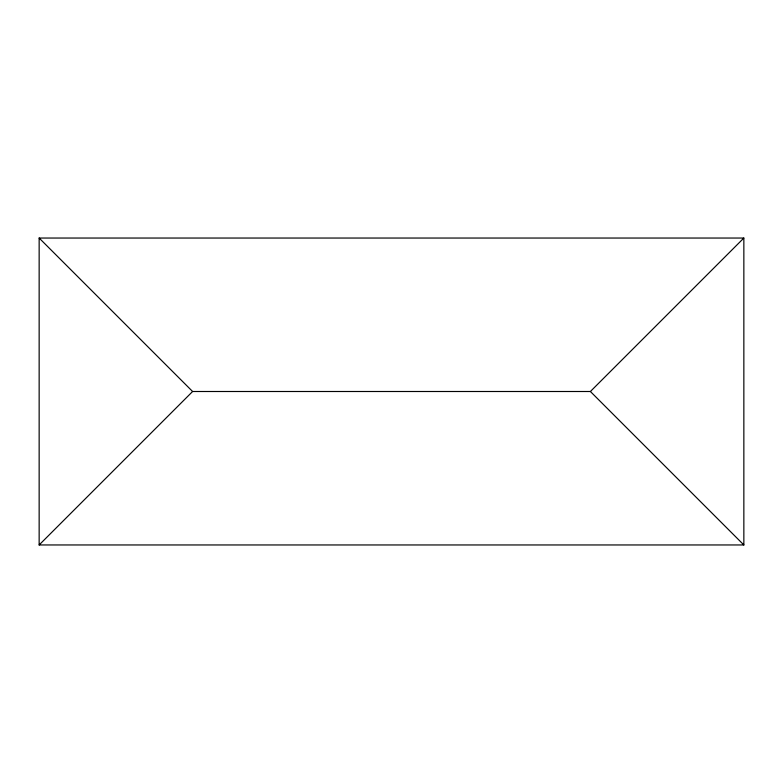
<?xml version="1.0" encoding="UTF-8"?>
<svg xmlns="http://www.w3.org/2000/svg" width="783" height="783" viewBox="0 0 783 783"><rect width="100%" height="100%" fill="white"/><g stroke="black" fill="none" stroke-linecap="round" stroke-linejoin="round"><path stroke-width="1.17" d="M39.15 544.958L192.608 391.5L590.392 391.5L743.85 238.042L743.85 544.958L39.15 544.958L39.15 238.042L743.85 238.042M590.392 391.5L743.85 544.958M39.15 238.042L192.608 391.5"/></g></svg>
